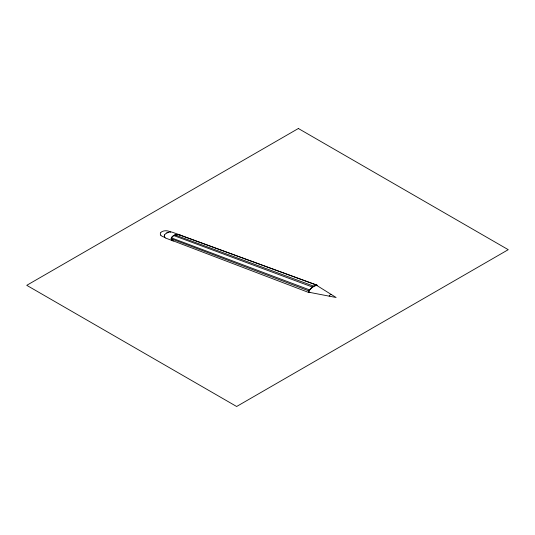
<?xml version="1.0" encoding="UTF-8"?>
<svg xmlns="http://www.w3.org/2000/svg" width="535" height="535" viewBox="0 0 535 535"><rect width="100%" height="100%" fill="white"/><g stroke="black" fill="none" stroke-linecap="round" stroke-linejoin="round"><path stroke-width="0.8" d="M165.716 238.095L164.352 236.744L164.646 234.872M329.199 296.082L329.433 295.621A6.253 3.611 0 0 1 330.597 294.618L331.172 294.424M308.769 292.491L308.809 290.839A14.398 8.313 0 0 1 309.277 290.11L313.363 286.426A16.144 9.322 0 0 1 313.757 286.185L316.62 285.108A0.789 0.455 0 0 1 317.048 285.168L179.352 234.791A2.889 1.672 0 0 0 178.63 234.604L175.045 234.985A7.49 4.327 0 0 0 173.748 235.574M317.168 285.683L317.208 285.255M308.855 292.531L172.517 240.596L171.207 238.764A6.621 3.819 0 0 1 171.427 237.861L173.748 235.574L312.473 287.034M309.852 292.418L309.39 292.598A0.836 0.481 0 0 1 308.849 292.538M180.101 235.066A2.989 1.725 0 0 0 179.426 234.725L171.648 232.003L169.241 232.083L166.893 232.899A8.279 4.782 0 0 0 164.666 234.845M179.426 234.725L175.995 234.644A5.878 3.397 0 0 0 174.343 235.199L172.986 235.968A9.269 5.35 0 0 0 171.762 237.139L171.133 239.178L172.618 240.737A3.009 1.739 0 0 0 173.467 240.957M178.63 234.604L316.62 285.108M170.752 231.943L169.006 231.301A5.745 3.317 0 0 0 162.446 231.408A5.417 3.13 0 0 0 160.834 232.571M175.045 234.985L313.764 286.185M171.421 237.854L309.471 289.856M171.207 238.764L308.809 290.839M164.72 237.333L162.714 236.564A5.852 3.377 0 0 1 160.788 235.186M165.93 238.189L172.618 240.737M160.794 235.186A5.477 3.163 0 0 1 160.714 232.718M164.258 236.136A6.46 3.732 0 0 1 164.466 235.233M166.76 232.979A7.223 4.166 0 0 1 168.05 232.404M308.789 291.495L309.304 292.311L336.127 297.507L316.76 285.429L314.419 286.004L311.571 287.917A24.476 14.131 0 0 0 310.307 289.127L308.789 291.495M298.363 128.507L26.75 285.322L236.637 406.493L508.25 249.678L298.363 128.507"/></g></svg>
